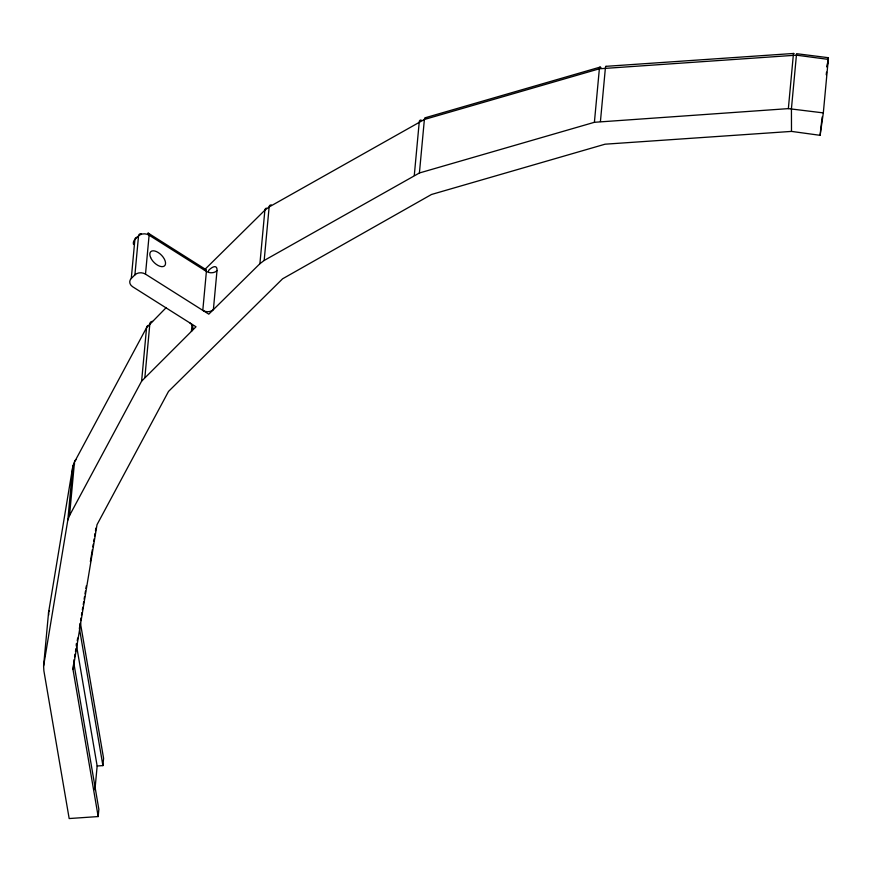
<?xml version="1.0" encoding="UTF-8"?>
<svg xmlns="http://www.w3.org/2000/svg" width="872" height="872" viewBox="0 0 872 872"><rect width="100%" height="100%" fill="white"/><g stroke="black" fill="none" stroke-linecap="round" stroke-linejoin="round"><path stroke-width="1.31" d="M828.291 59.383L828.389 57.705L796.561 53.693L791.438 108.673L791.493 131.4L820.138 135.324L823.321 112.891L828.291 59.383L796.409 55.165L599.369 68.79L424.381 119.475L269.132 206.958L264.87 210.196L204.953 269.361M74.12 659.526L73.673 662.208L98.852 809.281L98.176 816.563L69.171 818.546L43.894 670.884L43.6 666.055L48.559 612.558L72.779 466.575L74.501 462.007L146.572 327.665A7.586 4.371 34.2 0 1 148.316 325.365M43.6 666.055L67.82 520.083L72.779 466.575A7.576 4.72 15 0 1 74.676 463.948M67.82 520.083L69.542 515.505L74.501 462.007A7.576 4.589 24.4 0 1 76.333 459.533M98.176 816.563L72.997 669.478L73.455 664.628M69.542 515.505L141.613 381.173L196.004 326.793L132.708 286.79A7.565 5.886 5.3 0 1 131.28 278.462L134.888 239.517L138.528 235.93A7.565 3.979 45.4 0 1 141.133 233.663M131.28 278.462L134.909 274.876L138.528 235.93A7.565 5.886 5.3 0 1 149.112 235.2L206.402 271.421A7.565 5.886 5.3 0 0 216.997 270.691L213.378 309.636A7.565 5.886 5.3 0 1 202.795 310.356L206.402 271.421A7.565 2.605 -57.7 0 0 204.212 269.71M94.939 789.825L97.152 765.998L76.235 643.83M823.321 112.891L788.353 108.619L594.399 122.298L419.41 172.983L264.172 260.466L259.911 263.704L208.8 314.16L145.504 274.146L149.112 235.2A7.565 2.605 -57.7 0 0 147.739 233.206M97.152 765.998L102.907 765.605L103.583 758.324L80.464 623.284M141.613 381.173L146.572 327.665L166.29 307.522M144.894 377.249L149.853 323.741A7.576 4.088 42.7 0 1 152.535 321.397M192.036 324.602L191.415 331.316A7.565 5.886 5.3 0 0 189.998 323M259.911 263.704L264.87 210.196A7.576 3.815 49.1 0 1 266.396 208.136M264.172 260.466L269.132 206.958A7.576 3.412 56.7 0 1 271.377 204.996M414.287 175.457L419.247 121.949A7.565 3.041 62.4 0 1 421.252 120.118M419.41 172.983L424.381 119.475A7.586 2.54 69.1 0 1 426.8 118.243M594.399 122.298L599.369 68.79A7.586 1.744 78.3 0 1 601.037 67.776M600.427 121.513L605.386 68.016A7.565 1.145 84.4 0 1 606.214 66.523M788.353 108.619L793.324 55.11A7.576 0.709 88.6 0 1 793.891 53.639M820.138 135.324L820.814 128.042M822.176 116.957L820.999 126.931M826.231 74.719L826.536 72.136M827.157 66.959L827.779 61.781L827.016 66.872M827.931 60.495L828.389 57.705M74.567 656.845L75.014 654.163M75.461 651.482L75.897 648.801M76.344 646.119L76.791 643.438M77.237 640.757L77.684 638.075M79.679 625.998L80.126 623.317M80.573 620.635L81.02 617.954M81.467 615.272L81.903 612.591M82.35 609.909L82.796 607.228M83.243 604.547L83.69 601.865M84.126 599.184L84.573 596.503M85.02 593.821L85.467 591.14M85.914 588.458L86.361 585.777M90.361 561.644L92.367 549.578M92.803 546.897L93.249 544.215M93.696 541.534L94.143 538.852M94.59 536.171L95.026 533.49M95.473 530.808L95.92 528.127M72.997 669.478L97.021 524.682L168.514 391.43L282.593 278.8L431.498 194.478L605.07 144.196L791.493 131.4M425.438 117.698L600.132 67.1M605.942 66.337L793.727 53.454M148.393 233.238L205.683 269.448M79.33 627.884L102.907 765.605M48.712 614.967L48.559 612.558A7.586 4.763 3 0 1 49.508 610.553M134.909 274.876A7.565 5.886 5.3 0 1 145.504 274.146M216.997 270.691A15.129 5.21 -57.7 0 0 208.713 270.276A7.565 3.979 45.4 0 1 208.463 271.236M133.569 244.487A7.565 5.886 5.3 0 1 134.888 239.517A7.565 3.979 45.4 0 1 137.493 237.249M150.605 257.534A9.897 5.199 45.4 0 0 164.209 266.124A9.897 5.199 45.4 0 0 158.268 252.553A9.897 5.199 45.4 0 0 150.605 257.534"/></g></svg>
